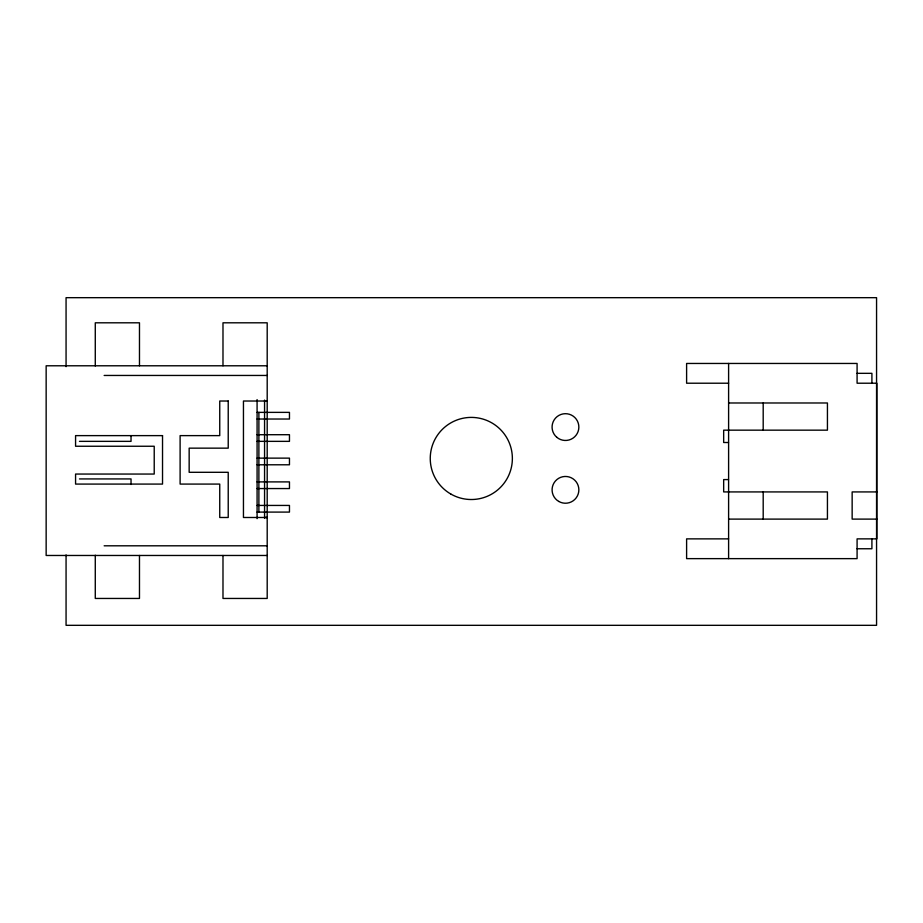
<?xml version="1.0" encoding="UTF-8"?>
<svg xmlns="http://www.w3.org/2000/svg" width="923" height="923" viewBox="0 0 923 923"><rect width="100%" height="100%" fill="white"/><g stroke="black" fill="none" stroke-linecap="round" stroke-linejoin="round"><path stroke-width="1.38" d="M267.197 365.785L46.15 365.785L46.15 555.473L267.197 555.473M857.086 373.33L871.912 373.33L871.912 383.218M104.149 375.453L267.197 375.453M728.605 383.218L686.608 383.218L686.608 363.454L857.086 363.454L857.086 383.218L876.85 383.218L876.85 538.87L857.086 538.87L857.086 558.634L686.608 558.634L686.608 538.87L728.605 538.87M267.197 401.02L243.453 401.02L243.453 517.491L267.197 517.491L264.543 517.491M728.605 402.982L827.435 402.982L827.435 430.164L723.667 430.164L723.667 442.509L728.501 442.509M257.079 412.373L289.464 412.373L289.464 419.03L257.079 419.03M257.079 434.71L289.464 434.71L289.464 441.356L257.079 441.356M79.47 441.356L131.031 441.356L131.031 435.806M257.079 458.131L289.464 458.131L289.464 464.788L257.079 464.788M79.47 478.933L131.031 478.933L131.031 484.494M728.501 479.579L723.667 479.579L723.667 491.924L827.435 491.924L827.435 519.107L728.605 519.107M257.079 481.898L289.464 481.898L289.464 488.555L257.079 488.555M876.85 491.924L852.148 491.924L852.148 519.107L876.85 519.107M257.079 505.435L289.464 505.435L289.464 512.092L257.079 512.092M104.149 545.805L267.197 545.805M857.086 548.758L871.912 548.758L871.912 538.87M763.194 402.982L763.194 430.164M763.194 491.924L763.194 519.107M728.605 363.454L728.605 558.634M264.566 400.097L264.566 518.23M258.89 412.373L258.89 512.092M257.079 399.578L257.079 518.645M222.985 365.785L222.985 322.808L267.197 322.808L267.197 598.45L222.985 598.45L222.985 555.473M139.477 365.785L139.477 322.808L95.277 322.808L95.277 365.981M139.477 555.473L139.477 598.45L95.277 598.45L95.277 555.231M66.064 366.662L66.064 297.679L876.562 297.679L876.562 625.321L66.064 625.321L66.064 554.908M228.223 401.02L219.743 401.02L219.743 435.621L180.112 435.621L180.112 484.079L219.743 484.079L219.743 517.491L228.223 517.491L228.223 472.299L189.157 472.299L189.157 448.151L228.223 448.151L228.223 401.02M162.529 435.621L75.571 435.621L75.571 446.247L154.222 446.247L154.222 474.053L75.571 474.053L75.571 484.079L162.529 484.079L162.529 435.621M450.782 494.013A41.05 41.05 0 0 0 512.369 458.466A41.05 41.05 0 0 0 450.782 422.907A41.05 41.05 0 0 0 450.782 494.013M558.773 501.443A13.395 13.395 0 0 0 578.859 489.848A13.395 13.395 0 0 0 558.773 478.252A13.395 13.395 0 0 0 558.773 501.443M556.857 437.34A13.395 13.395 0 0 0 578.652 429.403A13.395 13.395 0 0 0 560.884 414.496A13.395 13.395 0 0 0 556.857 437.34"/></g></svg>
